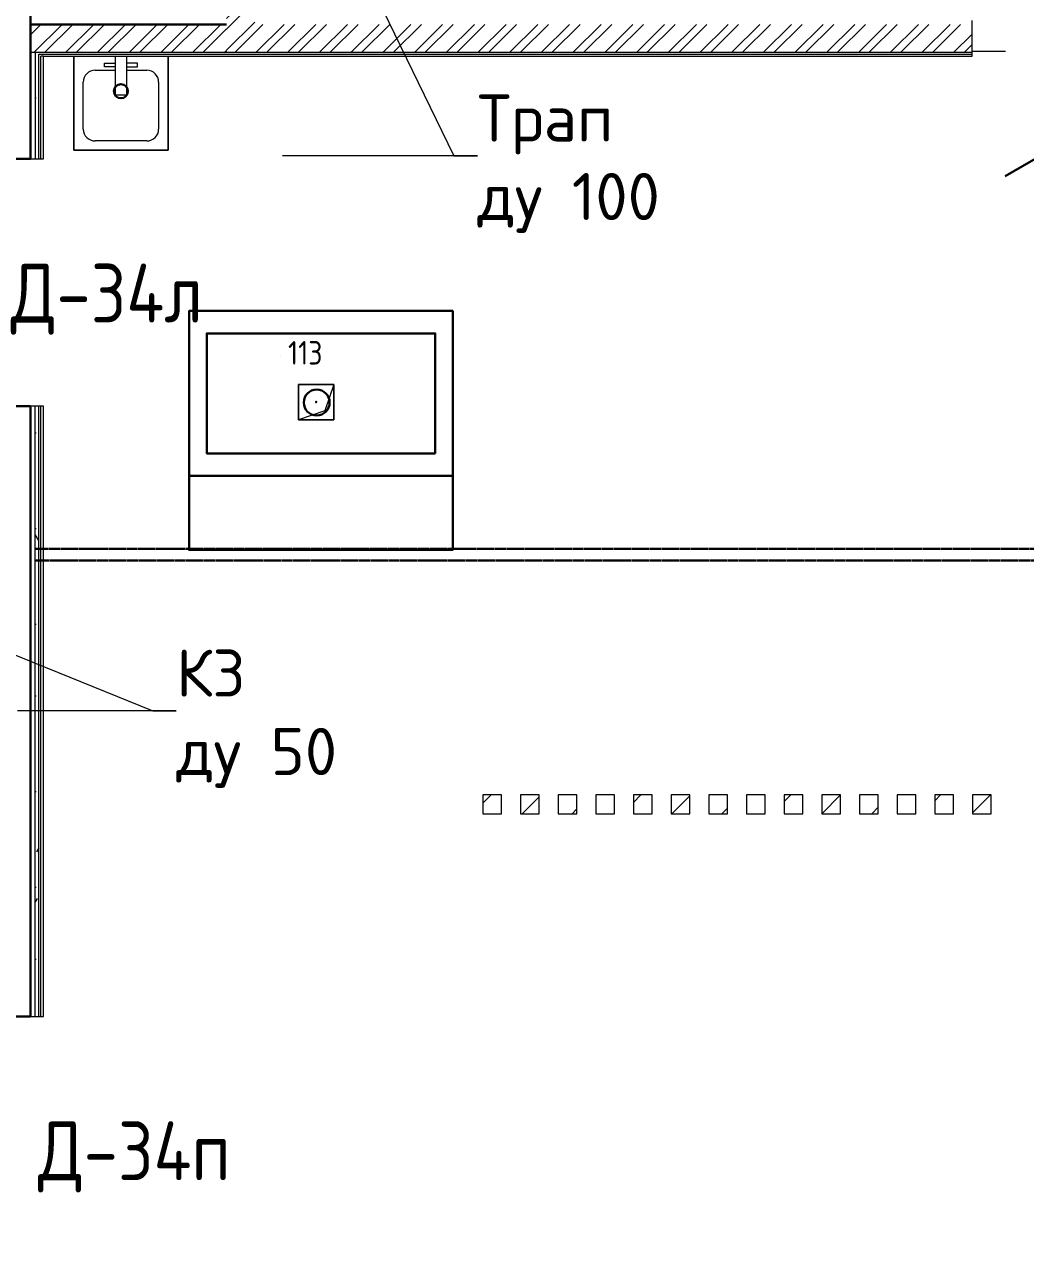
# Model space of a CAD drawing. Header units: millimetres. Extents: x -10178924 to 11692288, y -947381 to 58396.
# Drawn here: x 48955 to 53208, y -65512 to -60342 of the extents above; entities that cross this region are included whole.
import ezdxf
from ezdxf import colors
from ezdxf.entities.mleader import LeaderData, LeaderLine
from ezdxf.math import Vec2, Vec3

# ---------------------------------------------------------------- set-up
doc = ezdxf.new("R2010")
doc.units = ezdxf.units.MM
doc.linetypes.add('ADSK_Штриховая_ш3 п1_5', pattern=[4.5, 3, -1.5])
for name, color, linetype, lineweight in [('!К3', 30, 'Continuous', 30), ('A-GENM', 13, 'Continuous', 18), ('Выноски ВК', 7, 'Continuous', 0), ('Двери', 7, 'Continuous', 9), ('Марки дверей', 7, 'Continuous', 20), ('Обобщенные модели', 7, 'Continuous', 18), ('Ограждение', 7, 'Continuous', 9), ('Перекрытие', 7, 'Continuous', 18), ('Пищ_ОБорудование', 242, 'Continuous', 30), ('Пищ_Спец', 250, 'Continuous', 30), ('Сантехника', 7, 'Continuous', 18), ('Стены внутренние', 7, 'Continuous', 18), ('Стены несущие', 7, 'Continuous', 30), ('Стены отделка', 7, 'Continuous', 30), ('Стены штриховка', 7, 'Continuous', 9), ('ШТРИХОВКА', 252, 'Continuous', 15)]:
    doc.layers.add(name, color=color, linetype=linetype, lineweight=lineweight)
doc.layers.add('Линии', color=7, linetype='Continuous', lineweight=9, true_color=0x00a600)
doc.styles.add('GOST Common', font='GOST_Common.ttf', dxfattribs={"width": 0.9, "height": 350})
doc.styles.add('GOST Common_2', font='GOST_Common.ttf', dxfattribs={"width": 0.9, "height": 250})
doc.styles.add('PDF ISOCPEUR', font='isocpeur.ttf')
pattern_1 = [(45, (-32053.86, -66749.99), (-67.35192, 67.35192), []), (45, (-32008.96, -66749.99), (-67.35192, 67.35192), [])]

# ---------------------------------------------------------------- blocks, each defined once
blk = doc.blocks.new('AC_Дверь_Однопольная_Деревянная - 1050х2200 пр EI30 Д-34пр-3635889-План 1-го этажа')
at = {"layer": 'Двери', "lineweight": 30}
blk.add_line((-525, 75), (384.3, 600), dxfattribs=at)
blk = doc.blocks.new('Ограждение_куообразное_2 - Ограждение_куообразное_2-1751029-План 1-го этажа')
at = {"layer": 'Ограждение'}
h = blk.add_hatch(dxfattribs=at)
h.set_pattern_fill('FP_23', color=256, style=0, pattern_type=2)
h.set_pattern_definition([(45, (0, 0), (-106.066, 106.066), [])])
h.paths.add_polyline_path([(51461.7, 28173.7), (51461.7, 28253.7), (51381.7, 28253.7), (51381.7, 28173.7)])
h.paths.add_polyline_path([(51221.7, 28173.7), (51301.7, 28173.7), (51301.7, 28253.7), (51221.7, 28253.7), (51221.7, 28235.6)])
h.paths.add_polyline_path([(51608.1, 28173.7), (51621.7, 28173.7), (51621.7, 28253.7), (51541.7, 28253.7), (51541.7, 28173.7)])
h.paths.add_polyline_path([(51061.7, 28173.7), (51141.7, 28173.7), (51141.7, 28253.7), (51061.7, 28253.7)])
h.paths.add_polyline_path([(50901.7, 28173.7), (50981.7, 28173.7), (50981.7, 28253.7), (50901.7, 28253.7)])
h.paths.add_polyline_path([(53061.7, 28173.7), (53061.7, 28253.7), (52981.7, 28253.7), (52981.7, 28173.7)])
h.paths.add_polyline_path([(52501.7, 28173.7), (52581.7, 28173.7), (52581.7, 28253.7), (52501.7, 28253.7)])
h.paths.add_polyline_path([(52661.7, 28173.7), (52741.7, 28173.7), (52741.7, 28253.7), (52661.7, 28253.7)])
h.paths.add_polyline_path([(52901.7, 28173.7), (52900.6, 28253.7), (52821.7, 28253.7), (52821.7, 28173.7), (52884.4, 28173.7)])
h.paths.add_polyline_path([(52421.7, 28173.7), (52421.7, 28253.7), (52341.7, 28253.7), (52341.7, 28173.7)])
h.paths.add_polyline_path([(52261.7, 28173.7), (52261.7, 28253.7), (52181.7, 28253.7), (52181.7, 28173.7)])
h.paths.add_polyline_path([(51861.7, 28173.7), (51941.7, 28173.7), (51941.7, 28253.7), (51861.7, 28253.7)])
h.paths.add_polyline_path([(52101.7, 28173.7), (52101.7, 28253.7), (52021.7, 28253.7), (52021.7, 28173.7), (52035.9, 28173.7)])
h.paths.add_polyline_path([(51701.7, 28173.7), (51781.7, 28173.7), (51781.7, 28253.7), (51701.7, 28253.7)])
at = {"layer": 'Ограждение', "lineweight": 18}
for p, q in [((50981.7, 28253.7), (50901.7, 28253.7)), ((50901.7, 28253.7), (50901.7, 28173.7)), ((50981.7, 28173.7), (50981.7, 28253.7)), ((51141.7, 28253.7), (51061.7, 28253.7)), ((51061.7, 28253.7), (51061.7, 28173.7)), ((51141.7, 28173.7), (51141.7, 28253.7)), ((51301.7, 28253.7), (51221.7, 28253.7)), ((51221.7, 28253.7), (51221.7, 28173.7)), ((51301.7, 28173.7), (51301.7, 28253.7)), ((51461.7, 28253.7), (51381.7, 28253.7)), ((51381.7, 28253.7), (51381.7, 28173.7)), ((51461.7, 28173.7), (51461.7, 28253.7)), ((51621.7, 28253.7), (51541.7, 28253.7)), ((51541.7, 28253.7), (51541.7, 28173.7)), ((51621.7, 28173.7), (51621.7, 28253.7)), ((51781.7, 28253.7), (51701.7, 28253.7)), ((51701.7, 28253.7), (51701.7, 28173.7)), ((51781.7, 28173.7), (51781.7, 28253.7)), ((51941.7, 28253.7), (51861.7, 28253.7)), ((51861.7, 28253.7), (51861.7, 28173.7)), ((51941.7, 28173.7), (51941.7, 28253.7)), ((52101.7, 28253.7), (52021.7, 28253.7)), ((52021.7, 28253.7), (52021.7, 28173.7)), ((52101.7, 28173.7), (52101.7, 28253.7)), ((52261.7, 28253.7), (52181.7, 28253.7)), ((52181.7, 28253.7), (52181.7, 28173.7)), ((52261.7, 28173.7), (52261.7, 28253.7)), ((52421.7, 28253.7), (52341.7, 28253.7)), ((52341.7, 28253.7), (52341.7, 28173.7)), ((52421.7, 28173.7), (52421.7, 28253.7)), ((52581.7, 28253.7), (52501.7, 28253.7)), ((52501.7, 28253.7), (52501.7, 28173.7)), ((52581.7, 28173.7), (52581.7, 28253.7)), ((52741.7, 28253.7), (52661.7, 28253.7)), ((52661.7, 28253.7), (52661.7, 28173.7)), ((52741.7, 28173.7), (52741.7, 28253.7)), ((52901.7, 28253.7), (52821.7, 28253.7)), ((52821.7, 28253.7), (52821.7, 28173.7)), ((52901.7, 28173.7), (52901.7, 28253.7)), ((53061.7, 28253.7), (52981.7, 28253.7)), ((52981.7, 28253.7), (52981.7, 28173.7)), ((53061.7, 28173.7), (53061.7, 28253.7)), ((50901.7, 28173.7), (50981.7, 28173.7)), ((51061.7, 28173.7), (51141.7, 28173.7)), ((51221.7, 28173.7), (51301.7, 28173.7)), ((51381.7, 28173.7), (51461.7, 28173.7)), ((51541.7, 28173.7), (51621.7, 28173.7)), ((51701.7, 28173.7), (51781.7, 28173.7)), ((51861.7, 28173.7), (51941.7, 28173.7)), ((52021.7, 28173.7), (52101.7, 28173.7)), ((52181.7, 28173.7), (52261.7, 28173.7)), ((52341.7, 28173.7), (52421.7, 28173.7)), ((52501.7, 28173.7), (52581.7, 28173.7)), ((52661.7, 28173.7), (52741.7, 28173.7)), ((52821.7, 28173.7), (52901.7, 28173.7)), ((52981.7, 28173.7), (53061.7, 28173.7))]:
    blk.add_line(p, q, dxfattribs=at)
blk = doc.blocks.new('SND_2D_Раковина - 400х400-608087-План 1-го этажа')
at = {"layer": 'Сантехника'}
for p, q in [((-200, 180), (-200, -220)), ((-200, -220), (-200, 180)), ((-25, 180), (-25, 15)), ((25, 15), (25, 180)), ((200, -220), (200, 180)), ((200, 180), (200, -220)), ((-110, 120), (-25, 120)), ((-70, 150), (-25, 150)), ((-70, 135), (-70, 150)), ((-25, 135), (-70, 135)), ((70, 150), (25, 150)), ((25, 135), (70, 135)), ((25, 120), (110, 120)), ((70, 135), (70, 150)), ((-160, -130), (-160, 70)), ((160, 70), (160, -130)), ((-25, 15), (25, 15)), ((110, -180), (-110, -180)), ((-200, -220), (200, -220)), ((200, -220), (-200, -220))]:
    blk.add_line(p, q, dxfattribs=at)
for centre, start, end in [((-110, 70), 90, 180), ((110, 70), 0, 90), ((-110, -130), 180, 270), ((110, -130), 270, 0)]:
    blk.add_arc(centre, 50, start, end, dxfattribs=at)
blk = doc.blocks.new('1 этаж')
at = {"layer": 'Стены внутренние', "lineweight": 9}
h = blk.add_hatch(dxfattribs=at)
h.set_pattern_fill('FP_12', color=256, style=0, pattern_type=2)
h.set_pattern_definition([(0, (0, -66749.99), (406.4, 101.6), [33.528, -271.272, 33.528, -271.272, -1625.6]), (0, (0, -66749.99), (406.4, 101.6), [-609.6, 33.528, -576.072, 33.528, -271.272, -711.2]), (0, (0, -66749.99), (406.4, 101.6), [-1524, 33.528, -169.672, 33.528, -474.472]), (120, (152.4, -66699.19), (-291.18818, 301.15272), [33.528, -271.272, 33.528, -271.272, -1625.6]), (120, (152.4, -66699.19), (-291.18818, 301.15272), [-609.6, 33.528, -576.072, 33.528, -271.272, -711.2]), (120, (152.4, -66699.19), (-291.18818, 301.15272), [-1524, 33.528, -169.672, 33.528, -474.472]), (240, (203.2, -66495.99), (-115.21182, -402.75272), [33.528, -271.272, 33.528, -271.272, -1625.6]), (240, (203.2, -66495.99), (-115.21182, -402.75272), [-609.6, 33.528, -576.072, 33.528, -271.272, -711.2]), (240, (203.2, -66495.99), (-115.21182, -402.75272), [-1524, 33.528, -169.672, 33.528, -474.472])])
h.paths.add_polyline_path([(49015.9, -43721.9), (49015.9, -40487.7), (49000.9, -40487.7), (49000.9, -43721.9)])
h.paths.add_polyline_path([(49015.9, -39437.7), (49015.9, -36845), (49000.9, -36845), (49000.9, -39437.7)])
h.paths.add_polyline_path([(49015.9, -35795), (49015.9, -35338.7), (49000.9, -35338.7), (49000.9, -35795)])
at = {"layer": 'Стены штриховка'}
h = blk.add_hatch(dxfattribs=at)
h.set_pattern_fill('ANSI32', color=256, scale=10)
h.set_pattern_definition(pattern_1)
h.paths.add_polyline_path([(52980.2, -35223.7), (49933.5, -35223.7), (49933.5, -35343.7), (52980.2, -35343.7)])
h.paths.add_polyline_path([(54909.8, -35223.7), (54030.2, -35223.7), (54030.2, -35343.7), (54910.6, -35343.7)])
h.paths.add_polyline_path([(49813, -35343.7), (49933, -35343.7), (49933, -33484.4), (49813, -33484.4), (49813, -35223.7)])
h = blk.add_hatch(dxfattribs=at)
h.set_pattern_fill('ANSI32', color=256, scale=10)
h.set_pattern_definition(pattern_1)
h.paths.add_polyline_path([(49208.8, -35343.7), (49813, -35343.7), (49812.3, -35223.7), (48980.9, -35223.7), (48980.9, -35343.7)])
at = {"layer": 'Линии', "color": 7, "linetype": 'ADSK_Штриховая_ш3 п1_5', "lineweight": 30}
for p, q in [((49000.9, -37451.2), (54868.8, -37451.2)), ((54868.8, -37501.2), (49000.9, -37501.2))]:
    blk.add_line(p, q, dxfattribs=at)
at = {"layer": 'Перекрытие', "color": 7, "true_color": 0xffffff}
blk.add_line((53123, -35338.7), (52980.2, -35338.7), dxfattribs=at)
at = {"layer": 'Стены несущие'}
for p, q in [((48980.9, -35795), (48980.9, -31387)), ((49813, -35223.7), (48980.9, -35223.7)), ((48470.9, -35795), (48980.9, -35795)), ((48980.9, -36845), (48470.9, -36845)), ((48980.9, -36845), (48980.9, -39437.7)), ((48470.9, -39437.7), (48980.9, -39437.7))]:
    blk.add_line(p, q, dxfattribs=at)
at = {"layer": 'Стены отделка', "lineweight": 9}
for p, q in [((52980.2, -35358.7), (52980.2, -35207.8)), ((49000.9, -35343.7), (49000.9, -35795)), ((49035.9, -35358.7), (52980.2, -35358.7)), ((49035.9, -35795), (49035.9, -35358.7)), ((48980.9, -35795), (49035.9, -35795)), ((49035.9, -36845), (48980.9, -36845)), ((49035.9, -39437.7), (49035.9, -36845)), ((48980.9, -39437.7), (49035.9, -39437.7))]:
    blk.add_line(p, q, dxfattribs=at)
at = {"layer": 'Стены штриховка'}
for p, q in [((52980.2, -35343.7), (48980.9, -35343.7)), ((49015.9, -35349.7), (52980.2, -35349.7)), ((49015.9, -35795), (49015.9, -35349.7)), ((49035.9, -35358.7), (49024.9, -35358.7)), ((49024.9, -35795), (49024.9, -35358.7)), ((49000.9, -39437.7), (49000.9, -36845)), ((49015.9, -39437.7), (49015.9, -36845)), ((49024.9, -39437.7), (49024.9, -36845))]:
    blk.add_line(p, q, dxfattribs=at)
at = {"layer": 'Двери', "color": 8, "true_color": 0x7f7f7f, "rotation": 180}
blk.add_blockref('AC_Дверь_Однопольная_Деревянная - 1050х2200 пр EI30 Д-34пр-3635889-План 1-го этажа', (53505.2, -35268.7), dxfattribs=at)
at = {"layer": 'Ограждение'}
blk.add_blockref('Ограждение_куообразное_2 - Ограждение_куообразное_2-1751029-План 1-го этажа', (0, -66750), dxfattribs=at)
at = {"layer": 'Сантехника'}
blk.add_blockref('SND_2D_Раковина - 400х400-608087-План 1-го этажа', (49364.9, -35538.7), dxfattribs=at)
at = {"layer": 'Марки дверей', "lineweight": 9, "char_height": 250, "width": 869.4, "attachment_point": 5, "line_spacing_factor": 1.022766, "style": 'GOST Common_2'}
for s, insert in [('\\pxqc,t1.8,3.6,5.4,7.2,9,10.8,12.6,14.4,16.2,18,19.8,21.6,23.4,25.2,27,28.8,30.6,32.4,34.2,36,37.8,39.6,41.4,43.2,45,46.8,48.6,50.4,52.2,54,55.8,57.6;{Д-34л}', (49304.8, -36390.8)), ('\\pxqc,t1.8,3.6,5.4,7.2,9,10.8,12.6,14.4,16.2,18,19.8,21.6,23.4,25.2,27,28.8,30.6,32.4,34.2,36,37.8,39.6,41.4,43.2,45,46.8,48.6,50.4,52.2,54,55.8,57.6;{Д-34п}', (49421.7, -40033.5))]:
    blk.add_mtext(s, dxfattribs=dict(at, insert=insert))
blk = doc.blocks.new('A$C4DC25AAF')
at = {"layer": 'Пищ_ОБорудование'}
for points in [[(0, 1120), (0, 0), (1015, 0), (1015, 1120), (0, 1120), (1015, 1120), (315, 1120), (315, 0)], [(410, 1045), (410, 75), (920, 75), (920, 1045), (410, 1045)]]:
    blk.add_lwpolyline(points, dxfattribs=at)
blk = doc.blocks.new('_Dot')
at = {"color": 0, "linetype": 'ByBlock', "lineweight": -2}
blk.add_line((-0.5, 0), (-1, 0), dxfattribs=at)
at = {"color": 0, "linetype": 'ByBlock', "const_width": 0.5}
blk.add_lwpolyline([(-0.25, 0, 1), (0.25, 0, 1)], format="xyb", close=True, dxfattribs=at)
blk = doc.blocks.new('GM_Отверстие прямоугольное _в плите_ - Отверстие-1400855-План 1-го этажа _задание_')
at = {"layer": 'A-GENM'}
for p, q in [((-75, -75), (-75, 75)), ((-75, 75), (75, 75)), ((75, 75), (-75, 75)), ((-75, 75), (-75, -75)), ((-37.5, 37.5), (75, 75)), ((75, 75), (75, -75)), ((75, -75), (75, 75)), ((-75, -75), (-37.5, 37.5)), ((75, -75), (-75, -75)), ((-75, -75), (75, -75))]:
    blk.add_line(p, q, dxfattribs=at)
for start, end in [(360, 180), (180, 360), (60, 165), (300, 360), (195, 270)]:
    blk.add_arc((0, 0), 2.5, start, end, dxfattribs=at)
blk = doc.blocks.new('_None')

msp = doc.modelspace()

# ---------------------------------------------------------------- linework, layer by layer
at = {"layer": '!К3'}
for centre, radius in [((49364.9, -60625.5), 30), ((50196.4, -61947.8), 55)]:
    msp.add_circle(centre, radius, dxfattribs=at)

# ---------------------------------------------------------------- block references
at = {"layer": 'Обобщенные модели', "rotation": 180}
msp.add_blockref('GM_Отверстие прямоугольное _в плите_ - Отверстие-1400855-План 1-го этажа _задание_', (50194, -61945.9), dxfattribs=at)
at = {"layer": 'Пищ_ОБорудование', "xscale": -1, "rotation": 270}
msp.add_blockref('A$C4DC25AAF', (49654.7, -62574), dxfattribs=at)
at = {"layer": 'ШТРИХОВКА'}
msp.add_blockref('1 этаж', (0, -25118), dxfattribs=at)

# ---------------------------------------------------------------- leaders
at = {"layer": 'Выноски ВК', "ltscale": 50}
ml = msp.add_multileader_mtext('Standard', dxfattribs=at)
ml.set_content('Трап \\Pду 100', color=256, style='PDF ISOCPEUR')
ml.set_leader_properties(color=256, linetype='ByLayer', lineweight=-1)
ml.set_arrow_properties(name='NONE')
ml.build(insert=Vec2(0, 0))
ml.multileader.update_dxf_attribs({"text_left_attachment_type": 6, "text_right_attachment_type": 6, "dogleg_length": 100, "arrow_head_size": 300})
ctx = ml.context
ctx.base_point, ctx.char_height, ctx.arrow_head_size, ctx.landing_gap_size, ctx.plane_origin = Vec3(50879.4, -60899.5), 200, 300, 0, Vec3(61847.9, -87566.3)
ctx.left_attachment, ctx.right_attachment = 6, 6
notes = []
notes.append((ctx, [(0, (1, 1, 0), (50779.4, -60899.5), (1, 0), 100, [(0, [(50148.1, -59605.8)], 0, [])])]))
ctx.mtext.insert, ctx.mtext.width, ctx.mtext.flow_direction = Vec3(50879.4, -60639.5), 1489.588, 5
ml = msp.add_multileader_mtext('Standard', dxfattribs=at)
ml.set_content('К3 \\Pду 50', color=256, style='PDF ISOCPEUR')
ml.set_leader_properties(color=256, linetype='ByLayer', lineweight=-1)
ml.set_arrow_properties(name='NONE')
ml.build(insert=Vec2(0, 0))
ml.multileader.update_dxf_attribs({"text_left_attachment_type": 6, "text_right_attachment_type": 6, "dogleg_length": 100, "arrow_head_size": 300})
ctx = ml.context
ctx.base_point, ctx.char_height, ctx.arrow_head_size, ctx.landing_gap_size, ctx.plane_origin = Vec3(49599.8, -63256.5), 200, 300, 0, Vec3(60003.4, -90733.8)
ctx.left_attachment, ctx.right_attachment = 6, 6
notes.append((ctx, [(0, (1, 1, 0), (49499.8, -63256.5), (1, 0), 100, [(0, [(48303.6, -62773.3)], 0, [])])]))
ctx.mtext.insert, ctx.mtext.width, ctx.mtext.flow_direction = Vec3(49599.8, -62996.5), 1489.588, 5
at = {"layer": 'Пищ_Спец'}
ml = msp.add_multileader_mtext('Standard', dxfattribs=at)
ml.set_content('113', color=256, style='GOST Common')
ml.set_leader_properties(color=256)
ml.set_arrow_properties(name='DOT')
ml.build(insert=Vec2(0, 0))
ml.multileader.update_dxf_attribs({"leader_type": 2, "has_text_frame": 1, "text_right_attachment_type": 6, "dogleg_length": 0.36, "arrow_head_size": 0.18})
ctx = ml.context
ctx.base_point, ctx.char_height, ctx.arrow_head_size, ctx.landing_gap_size, ctx.plane_origin = Vec3(50044.6, -61746.7), 100, 0.18, 30, Vec3(49781.7, -62174.1)
ctx.right_attachment = 6
notes.append((ctx, [(0, (1, 1, 0), (50044.2, -61746.7), (1, 0), 0.36, [(0, [(50044.6, -61746.7)], 0, [])])]))
ctx.mtext.insert, ctx.mtext.flow_direction = Vec3(50074.6, -61686.7), 5
for ctx, leaders in notes:
    for number, flags, end, landing, length, lines in leaders:
        leader = LeaderData()
        leader.index, (leader.has_last_leader_line, leader.has_dogleg_vector, leader.attachment_direction) = number, flags
        leader.last_leader_point, leader.dogleg_vector, leader.dogleg_length = Vec3(end), Vec3(landing), length
        for number, points, colour, breaks in lines:
            line = LeaderLine()
            line.index, line.vertices, line.color, line.breaks = number, Vec3.list(points), colors.encode_raw_color(colour), breaks
            leader.lines.append(line)
        ctx.leaders.append(leader)

doc.saveas('drawing.dxf')
